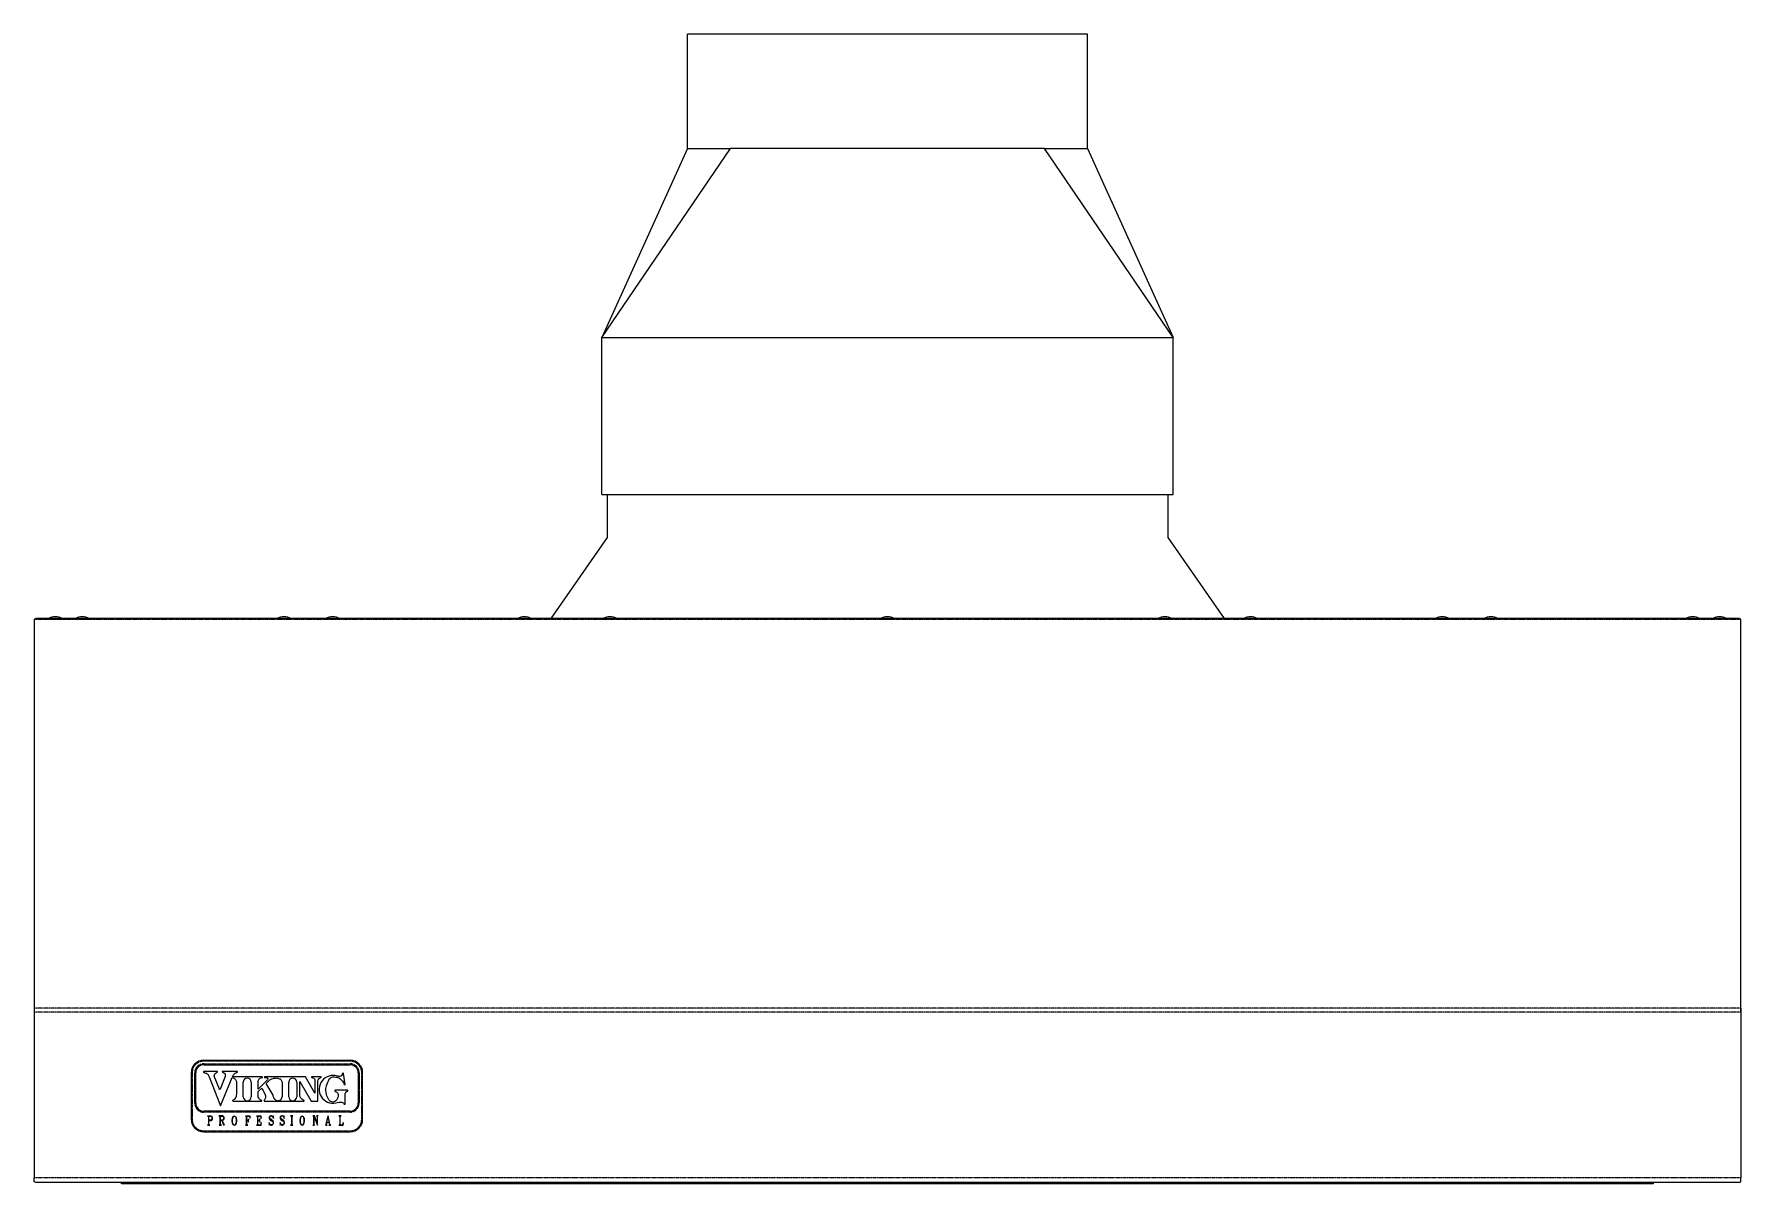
# Model space of a CAD drawing. Header units: millimetres. Extents: x 46989 to 543236, y 252623 to 526638.
# Drawn here: x 300252 to 322411, y 491020 to 505953 of the extents above; entities that cross this region are included whole.
import ezdxf

# ---------------------------------------------------------------- set-up
doc = ezdxf.new("R2010")
doc.units = ezdxf.units.MM
doc.linetypes.add('PHANTOM', pattern=[20, 10, -2, 2, -2, 2, -2])

msp = doc.modelspace()

# ---------------------------------------------------------------- linework, layer by layer
at = {"color": 7, "lineweight": 13, "ltscale": 0.01875}
for p, q in [((309292, 505953), (308736, 505953)), ((313928, 505953), (313371, 505953)), ((307692, 499973), (307692, 499416)), ((314971, 499973), (314971, 499416))]:
    msp.add_line(p, q, dxfattribs=at)
at = {"color": 7, "lineweight": 13, "ltscale": 0.03937}
for p, q in [((308736, 504469), (308736, 505953)), ((313371, 505953), (309292, 505953)), ((313928, 504469), (313928, 505953)), ((307623, 502013), (309292, 504469)), ((308736, 504469), (307623, 502013)), ((313371, 504469), (309294, 504469)), ((315040, 502013), (313371, 504469)), ((313928, 504469), (315040, 502013)), ((307623, 499973), (307623, 502013)), ((307623, 502013), (315040, 502013)), ((315040, 499973), (315040, 502013)), ((307623, 499973), (315040, 499973)), ((307692, 499416), (306960, 498364)), ((314971, 499416), (315703, 498364)), ((300252, 498351), (300252, 493301)), ((322388, 498364), (300275, 498364)), ((322411, 493301), (322411, 498351)), ((322411, 493272), (322411, 498303)), ((300252, 493252), (300252, 491100)), ((322411, 493252), (322411, 491100)), ((322411, 493252), (322411, 491100)), ((304355, 492624), (302453, 492624)), ((302291, 492463), (302291, 491859)), ((302453, 492566), (304355, 492566)), ((304517, 491859), (304517, 492463)), ((304355, 491964), (302453, 491964)), ((302453, 491697), (304355, 491697)), ((322391, 491039), (300272, 491039)), ((321277, 491020), (301386, 491020))]:
    msp.add_line(p, q, dxfattribs=at)
at = {"color": 7, "lineweight": 13, "ltscale": 0.000159496}
msp.add_line((308736, 504469), (308740, 504469), dxfattribs=at)
at = {"color": 7, "lineweight": 13, "ltscale": 0.000485398}
msp.add_line((308740, 504469), (308755, 504469), dxfattribs=at)
at = {"color": 7, "lineweight": 13, "ltscale": 0.00099885}
msp.add_line((308755, 504469), (308784, 504469), dxfattribs=at)
at = {"color": 7, "lineweight": 13, "ltscale": 1.89233e-06}
msp.add_line((308755, 504469), (308755, 504469), dxfattribs=at)
at = {"color": 7, "lineweight": 13, "ltscale": 6.99862e-06}
msp.add_line((308784, 504469), (308785, 504469), dxfattribs=at)
at = {"color": 7, "lineweight": 13, "ltscale": 0.001763}
msp.add_line((308785, 504469), (308837, 504469), dxfattribs=at)
at = {"color": 7, "lineweight": 13, "ltscale": 0.002855}
msp.add_line((308837, 504469), (308922, 504469), dxfattribs=at)
at = {"color": 7, "lineweight": 13, "ltscale": 1.80222e-05}
msp.add_line((308837, 504469), (308837, 504469), dxfattribs=at)
at = {"color": 7, "lineweight": 13, "ltscale": 3.22597e-05}
msp.add_line((308922, 504469), (308923, 504469), dxfattribs=at)
at = {"color": 7, "lineweight": 13, "ltscale": 0.004362}
msp.add_line((308923, 504469), (309053, 504469), dxfattribs=at)
at = {"color": 7, "lineweight": 13, "ltscale": 3.69455e-05}
msp.add_line((309053, 504469), (309054, 504469), dxfattribs=at)
at = {"color": 7, "lineweight": 13, "ltscale": 0.005851}
msp.add_line((309054, 504469), (309227, 504469), dxfattribs=at)
at = {"color": 7, "lineweight": 13, "ltscale": 1.42676e-05}
msp.add_line((309227, 504469), (309228, 504469), dxfattribs=at)
at = {"color": 7, "lineweight": 13, "ltscale": 0.001679}
msp.add_line((309228, 504469), (309277, 504469), dxfattribs=at)
at = {"color": 7, "lineweight": 13, "ltscale": 0.000344314}
msp.add_line((309278, 504469), (309288, 504469), dxfattribs=at)
at = {"color": 7, "lineweight": 13, "ltscale": 0.000137629}
msp.add_line((309288, 504469), (309292, 504469), dxfattribs=at)
at = {"color": 7, "lineweight": 13, "ltscale": 5.65296e-05}
msp.add_line((309294, 504469), (309292, 504469), dxfattribs=at)
at = {"color": 7, "lineweight": 13, "ltscale": 0.006165}
msp.add_line((313371, 504469), (313554, 504469), dxfattribs=at)
at = {"color": 7, "lineweight": 13, "ltscale": 3.34312e-05}
msp.add_line((313554, 504469), (313555, 504469), dxfattribs=at)
at = {"color": 7, "lineweight": 13, "ltscale": 0.005163}
msp.add_line((313555, 504469), (313709, 504469), dxfattribs=at)
at = {"color": 7, "lineweight": 13, "ltscale": 3.59843e-05}
msp.add_line((313709, 504469), (313710, 504469), dxfattribs=at)
at = {"color": 7, "lineweight": 13, "ltscale": 0.003955}
msp.add_line((313710, 504469), (313827, 504469), dxfattribs=at)
at = {"color": 7, "lineweight": 13, "ltscale": 0.002512}
msp.add_line((313827, 504469), (313902, 504469), dxfattribs=at)
at = {"color": 7, "lineweight": 13, "ltscale": 1.77819e-05}
msp.add_line((313827, 504469), (313827, 504469), dxfattribs=at)
at = {"color": 7, "lineweight": 13, "ltscale": 0.000657089}
msp.add_line((313902, 504469), (313922, 504469), dxfattribs=at)
at = {"color": 7, "lineweight": 13, "ltscale": 2.82348e-06}
msp.add_line((313902, 504469), (313902, 504469), dxfattribs=at)
at = {"color": 7, "lineweight": 13, "ltscale": 0.000158475}
msp.add_line((313922, 504469), (313926, 504469), dxfattribs=at)
at = {"color": 7, "lineweight": 13, "ltscale": 4.87801e-05}
msp.add_line((313926, 504469), (313928, 504469), dxfattribs=at)
at = {"color": 7, "linetype": 'PHANTOM', "lineweight": 13, "ltscale": 0.03937}
for p, q in [((322411, 498351), (300252, 498351)), ((322411, 493301), (300252, 493301)), ((322411, 493252), (300252, 493252)), ((304355, 492612), (302453, 492612)), ((302303, 492463), (302303, 491859)), ((302453, 492578), (304355, 492578)), ((304505, 491859), (304505, 492463)), ((304355, 491952), (302453, 491952)), ((302453, 491709), (304355, 491709)), ((322411, 491100), (300252, 491100)), ((321277, 491020), (301386, 491020))]:
    msp.add_line(p, q, dxfattribs=at)
at = {"color": 7, "lineweight": 13, "ltscale": 0.012685}
for p, q in [((300313, 498364), (300689, 498364)), ((322350, 498364), (321974, 498364))]:
    msp.add_line(p, q, dxfattribs=at)
at = {"color": 7, "lineweight": 13, "ltscale": 0.000915317}
msp.add_line((300716, 498364), (300689, 498364), dxfattribs=at)
at = {"color": 7, "lineweight": 13, "ltscale": 0.003125}
for p, q in [((300785, 498364), (300877, 498364)), ((304036, 498364), (304129, 498364)), ((307638, 498364), (307730, 498364)), ((311239, 498364), (311331, 498364)), ((314840, 498364), (314933, 498364)), ((318441, 498364), (318534, 498364)), ((321693, 498364), (321786, 498364))]:
    msp.add_line(p, q, dxfattribs=at)
at = {"color": 7, "lineweight": 13, "ltscale": 0.002742}
for p, q in [((300877, 498364), (300959, 498364)), ((304129, 498364), (304211, 498364)), ((307730, 498364), (307812, 498364)), ((311331, 498364), (311413, 498364)), ((314933, 498364), (315014, 498364)), ((318534, 498364), (318615, 498364)), ((321786, 498364), (321867, 498364))]:
    msp.add_line(p, q, dxfattribs=at)
at = {"color": 7, "lineweight": 13, "ltscale": 0.000382551}
for p, q in [((300959, 498364), (300970, 498364)), ((304211, 498364), (304222, 498364)), ((307812, 498364), (307823, 498364)), ((311413, 498364), (311424, 498364)), ((315014, 498364), (315025, 498364)), ((318615, 498364), (318627, 498364)), ((321867, 498364), (321878, 498364))]:
    msp.add_line(p, q, dxfattribs=at)
at = {"color": 7, "lineweight": 13, "ltscale": 0.000915347}
msp.add_line((321974, 498364), (321947, 498364), dxfattribs=at)
at = {"color": 7, "lineweight": 13, "ltscale": 0.001637}
for p, q in [((300252, 493301), (300252, 493252)), ((322411, 493301), (322411, 493252))]:
    msp.add_line(p, q, dxfattribs=at)
at = {"color": 7, "lineweight": 13, "ltscale": 0.000678851}
msp.add_line((322411, 493252), (322411, 493272), dxfattribs=at)
at = {"color": 7, "linetype": 'PHANTOM', "lineweight": 13, "ltscale": 0.000400003}
for p, q in [((302453, 492624), (302453, 492612)), ((304355, 492624), (304355, 492612)), ((302291, 492463), (302303, 492463)), ((302349, 492463), (302337, 492463)), ((302453, 492566), (302453, 492578)), ((304355, 492566), (304355, 492578)), ((304459, 492463), (304471, 492463)), ((304517, 492463), (304505, 492463)), ((302349, 492068), (302337, 492068)), ((302453, 491964), (302453, 491952)), ((304355, 491964), (304355, 491952)), ((304459, 492068), (304471, 492068)), ((302291, 491859), (302303, 491859)), ((304517, 491859), (304505, 491859))]:
    msp.add_line(p, q, dxfattribs=at)
at = {"color": 7, "linetype": 'PHANTOM', "lineweight": 13, "ltscale": 0.0133}
for p, q in [((302337, 492068), (302337, 492463)), ((304471, 492463), (304471, 492068))]:
    msp.add_line(p, q, dxfattribs=at)
at = {"color": 7, "lineweight": 13, "ltscale": 0.0133}
for p, q in [((302349, 492068), (302349, 492463)), ((304459, 492463), (304459, 492068))]:
    msp.add_line(p, q, dxfattribs=at)
at = {"color": 7, "lineweight": 13, "ltscale": 0.005825}
msp.add_line((302628, 492481), (302455, 492481), dxfattribs=at)
at = {"color": 7, "lineweight": 13, "ltscale": 0.013706}
msp.add_line((302523, 492412), (302672, 492034), dxfattribs=at)
at = {"color": 7, "lineweight": 13, "ltscale": 0.006163}
msp.add_line((302658, 492248), (302591, 492418), dxfattribs=at)
at = {"color": 7, "lineweight": 13, "ltscale": 0.006083}
msp.add_line((302734, 492415), (302665, 492249), dxfattribs=at)
at = {"color": 7, "lineweight": 13, "ltscale": 0.013346}
msp.add_line((302672, 492034), (302824, 492400), dxfattribs=at)
at = {"color": 7, "lineweight": 13, "ltscale": 0.006375}
for p, q in [((302885, 492481), (302696, 492481)), ((302966, 492152), (302966, 492341)), ((303070, 492341), (303070, 492152)), ((303470, 492341), (303470, 492152)), ((303557, 492152), (303557, 492341)), ((303661, 492341), (303661, 492152)), ((303702, 492159), (303702, 492348))]:
    msp.add_line(p, q, dxfattribs=at)
at = {"color": 7, "lineweight": 13, "ltscale": 0.000676458}
msp.add_line((302828, 492409), (302835, 492428), dxfattribs=at)
at = {"color": 7, "lineweight": 13, "ltscale": 0.01295}
msp.add_line((303212, 492409), (302828, 492409), dxfattribs=at)
at = {"color": 7, "lineweight": 13, "ltscale": 0.01795}
msp.add_line((303776, 492409), (303243, 492409), dxfattribs=at)
at = {"color": 7, "lineweight": 13, "ltscale": 0.008265}
msp.add_line((303897, 492197), (303776, 492409), dxfattribs=at)
at = {"color": 7, "lineweight": 13, "ltscale": 0.00385}
for p, q in [((303973, 492409), (303859, 492409)), ((303929, 491782), (303929, 491897))]:
    msp.add_line(p, q, dxfattribs=at)
at = {"color": 7, "lineweight": 13, "ltscale": 0.004913}
msp.add_line((304290, 492310), (304268, 492454), dxfattribs=at)
at = {"color": 7, "lineweight": 13, "ltscale": 0.005425}
for p, q in [((302878, 492349), (302878, 492188)), ((303897, 492358), (303897, 492197)), ((304322, 492235), (304162, 492235))]:
    msp.add_line(p, q, dxfattribs=at)
at = {"color": 7, "lineweight": 13, "ltscale": 0.005764}
msp.add_line((303282, 492373), (303162, 492251), dxfattribs=at)
at = {"color": 7, "lineweight": 13, "ltscale": 0.003575}
msp.add_line((303162, 492251), (303162, 492357), dxfattribs=at)
at = {"color": 7, "lineweight": 13, "ltscale": 0.002144}
for p, q in [((303162, 492218), (303206, 492264)), ((303266, 492325), (303311, 492370))]:
    msp.add_line(p, q, dxfattribs=at)
at = {"color": 7, "lineweight": 13, "ltscale": 0.002425}
msp.add_line((303162, 492147), (303162, 492218), dxfattribs=at)
at = {"color": 7, "lineweight": 13, "ltscale": 0.002833}
msp.add_line((303206, 492264), (303248, 492191), dxfattribs=at)
at = {"color": 7, "lineweight": 13, "ltscale": 0.005955}
msp.add_line((303354, 492171), (303266, 492325), dxfattribs=at)
at = {"color": 7, "lineweight": 13, "ltscale": 0.009824}
msp.add_line((303702, 492348), (303847, 492095), dxfattribs=at)
at = {"color": 7, "lineweight": 13, "ltscale": 0.00875}
msp.add_line((303937, 492095), (303937, 492355), dxfattribs=at)
at = {"color": 7, "lineweight": 13, "ltscale": 0.004225}
msp.add_line((304290, 492067), (304290, 492192), dxfattribs=at)
at = {"color": 7, "lineweight": 13, "ltscale": 0.0124}
msp.add_line((302835, 492095), (303203, 492095), dxfattribs=at)
at = {"color": 7, "lineweight": 13, "ltscale": 0.0172}
msp.add_line((303239, 492095), (303749, 492095), dxfattribs=at)
at = {"color": 7, "lineweight": 13, "ltscale": 0.003025}
msp.add_line((303847, 492095), (303937, 492095), dxfattribs=at)
at = {"color": 7, "lineweight": 13, "ltscale": 0.001575}
for p, q in [((302547, 491901), (302501, 491901)), ((302521, 491799), (302521, 491845)), ((302697, 491903), (302650, 491903)), ((302671, 491800), (302671, 491846))]:
    msp.add_line(p, q, dxfattribs=at)
at = {"color": 7, "lineweight": 13, "ltscale": 0.000373687}
msp.add_line((302501, 491901), (302510, 491896), dxfattribs=at)
at = {"color": 7, "lineweight": 13, "ltscale": 0.000239805}
msp.add_line((302510, 491786), (302504, 491782), dxfattribs=at)
at = {"color": 7, "lineweight": 13, "ltscale": 0.001025}
for p, q in [((302504, 491782), (302535, 491782)), ((302995, 491782), (303026, 491782)), ((303612, 491902), (303581, 491902)), ((303581, 491782), (303611, 491782)), ((304238, 491902), (304207, 491902))]:
    msp.add_line(p, q, dxfattribs=at)
at = {"color": 7, "lineweight": 13, "ltscale": 0.000394396}
msp.add_line((302510, 491896), (302514, 491885), dxfattribs=at)
at = {"color": 7, "lineweight": 13, "ltscale": 0.000439757}
msp.add_line((302514, 491799), (302510, 491786), dxfattribs=at)
at = {"color": 7, "lineweight": 13, "ltscale": 0.0029}
msp.add_line((302514, 491885), (302514, 491799), dxfattribs=at)
at = {"color": 7, "lineweight": 13, "ltscale": 0.00043975}
msp.add_line((302521, 491886), (302525, 491898), dxfattribs=at)
at = {"color": 7, "lineweight": 13, "ltscale": 0.001325}
msp.add_line((302521, 491846), (302521, 491886), dxfattribs=at)
at = {"color": 7, "lineweight": 13, "ltscale": 0.000899998}
msp.add_line((302548, 491846), (302521, 491846), dxfattribs=at)
at = {"color": 7, "lineweight": 13, "ltscale": 0.000975001}
for p, q in [((302521, 491845), (302550, 491845)), ((303055, 491872), (303055, 491901)), ((303199, 491871), (303199, 491900))]:
    msp.add_line(p, q, dxfattribs=at)
at = {"color": 7, "lineweight": 13, "ltscale": 0.000394398}
msp.add_line((302525, 491788), (302521, 491799), dxfattribs=at)
at = {"color": 7, "lineweight": 13, "ltscale": 0.000258764}
msp.add_line((302525, 491898), (302532, 491900), dxfattribs=at)
at = {"color": 7, "lineweight": 13, "ltscale": 0.00037366}
msp.add_line((302535, 491782), (302525, 491788), dxfattribs=at)
at = {"color": 7, "lineweight": 13, "ltscale": 0.000499996}
for p, q in [((302532, 491900), (302547, 491900)), ((302671, 491846), (302685, 491846))]:
    msp.add_line(p, q, dxfattribs=at)
at = {"color": 7, "lineweight": 13, "ltscale": 0.000538693}
msp.add_line((302562, 491894), (302547, 491901), dxfattribs=at)
at = {"color": 7, "lineweight": 13, "ltscale": 0.000427544}
msp.add_line((302547, 491900), (302558, 491893), dxfattribs=at)
at = {"color": 7, "lineweight": 13, "ltscale": 0.000328742}
msp.add_line((302556, 491851), (302548, 491846), dxfattribs=at)
at = {"color": 7, "lineweight": 13, "ltscale": 0.000454488}
msp.add_line((302550, 491845), (302562, 491853), dxfattribs=at)
at = {"color": 7, "lineweight": 13, "ltscale": 0.000436207}
for p, q in [((302560, 491864), (302556, 491851)), ((302564, 491856), (302567, 491868))]:
    msp.add_line(p, q, dxfattribs=at)
at = {"color": 7, "lineweight": 13, "ltscale": 0.000271451}
msp.add_line((302558, 491893), (302560, 491885), dxfattribs=at)
at = {"color": 7, "lineweight": 13, "ltscale": 0.000724995}
msp.add_line((302560, 491885), (302560, 491864), dxfattribs=at)
at = {"color": 7, "lineweight": 13, "ltscale": 0.000159954}
msp.add_line((302564, 491890), (302562, 491894), dxfattribs=at)
at = {"color": 7, "lineweight": 13, "ltscale": 0.000118624}
msp.add_line((302562, 491853), (302564, 491856), dxfattribs=at)
at = {"color": 7, "lineweight": 13, "ltscale": 0.000373567}
msp.add_line((302567, 491879), (302564, 491890), dxfattribs=at)
at = {"color": 7, "lineweight": 13, "ltscale": 0.000374997}
msp.add_line((302567, 491868), (302567, 491879), dxfattribs=at)
at = {"color": 7, "lineweight": 13, "ltscale": 0.000357553}
for p, q in [((302650, 491903), (302660, 491898)), ((302684, 491782), (302675, 491787))]:
    msp.add_line(p, q, dxfattribs=at)
at = {"color": 7, "lineweight": 13, "ltscale": 0.000280417}
msp.add_line((302660, 491785), (302652, 491782), dxfattribs=at)
at = {"color": 7, "lineweight": 13, "ltscale": 0.001075}
msp.add_line((302652, 491782), (302684, 491782), dxfattribs=at)
at = {"color": 7, "lineweight": 13, "ltscale": 0.00044081}
for p, q in [((302660, 491898), (302664, 491886)), ((302675, 491787), (302671, 491800))]:
    msp.add_line(p, q, dxfattribs=at)
at = {"color": 7, "lineweight": 13, "ltscale": 0.000448277}
msp.add_line((302664, 491798), (302660, 491785), dxfattribs=at)
at = {"color": 7, "lineweight": 13, "ltscale": 0.00295}
msp.add_line((302664, 491886), (302664, 491798), dxfattribs=at)
at = {"color": 7, "lineweight": 13, "ltscale": 0.000474204}
msp.add_line((302671, 491885), (302674, 491898), dxfattribs=at)
at = {"color": 7, "lineweight": 13, "ltscale": 0.001275}
msp.add_line((302671, 491847), (302671, 491885), dxfattribs=at)
at = {"color": 7, "lineweight": 13, "ltscale": 0.000849987}
msp.add_line((302696, 491847), (302671, 491847), dxfattribs=at)
at = {"color": 7, "lineweight": 13, "ltscale": 0.00028042}
msp.add_line((302674, 491898), (302682, 491901), dxfattribs=at)
at = {"color": 7, "lineweight": 13, "ltscale": 0.000500026}
msp.add_line((302682, 491901), (302697, 491901), dxfattribs=at)
at = {"color": 7, "lineweight": 13, "ltscale": 0.000335281}
msp.add_line((302685, 491846), (302693, 491840), dxfattribs=at)
at = {"color": 7, "lineweight": 13, "ltscale": 0.000349991}
msp.add_line((302688, 491846), (302698, 491846), dxfattribs=at)
at = {"color": 7, "lineweight": 13, "ltscale": 0.000268838}
msp.add_line((302695, 491843), (302688, 491846), dxfattribs=at)
at = {"color": 7, "lineweight": 13, "ltscale": 0.002066}
msp.add_line((302714, 491782), (302693, 491840), dxfattribs=at)
at = {"color": 7, "lineweight": 13, "ltscale": 0.001754}
msp.add_line((302695, 491843), (302712, 491794), dxfattribs=at)
at = {"color": 7, "lineweight": 13, "ltscale": 0.000374386}
msp.add_line((302706, 491851), (302696, 491847), dxfattribs=at)
at = {"color": 7, "lineweight": 13, "ltscale": 0.000481872}
msp.add_line((302710, 491896), (302697, 491903), dxfattribs=at)
at = {"color": 7, "lineweight": 13, "ltscale": 0.000335261}
msp.add_line((302697, 491901), (302705, 491895), dxfattribs=at)
at = {"color": 7, "lineweight": 13, "ltscale": 0.000423922}
msp.add_line((302698, 491846), (302710, 491850), dxfattribs=at)
at = {"color": 7, "lineweight": 13, "ltscale": 0.000423918}
msp.add_line((302705, 491895), (302709, 491883), dxfattribs=at)
at = {"color": 7, "lineweight": 13, "ltscale": 0.000363928}
msp.add_line((302709, 491861), (302706, 491851), dxfattribs=at)
at = {"color": 7, "lineweight": 13, "ltscale": 0.000750001}
msp.add_line((302709, 491883), (302709, 491861), dxfattribs=at)
at = {"color": 7, "lineweight": 13, "ltscale": 0.000708588}
msp.add_line((302710, 491896), (302717, 491876), dxfattribs=at)
at = {"color": 7, "lineweight": 13, "ltscale": 0.000188033}
for p, q in [((302710, 491850), (302714, 491855)), ((302721, 491798), (302718, 491794))]:
    msp.add_line(p, q, dxfattribs=at)
at = {"color": 7, "lineweight": 13, "ltscale": 0.000174995}
msp.add_line((302718, 491794), (302712, 491794), dxfattribs=at)
at = {"color": 7, "lineweight": 13, "ltscale": 0.000363921}
for p, q in [((302714, 491855), (302717, 491865)), ((302718, 491782), (302721, 491793))]:
    msp.add_line(p, q, dxfattribs=at)
at = {"color": 7, "lineweight": 13, "ltscale": 0.000150005}
msp.add_line((302714, 491782), (302718, 491782), dxfattribs=at)
at = {"color": 7, "lineweight": 13, "ltscale": 0.000375004}
for p, q in [((302717, 491865), (302717, 491876)), ((303308, 491878), (303308, 491889)), ((303450, 491878), (303450, 491889))]:
    msp.add_line(p, q, dxfattribs=at)
at = {"color": 7, "lineweight": 13, "ltscale": 0.000175003}
for p, q in [((302721, 491793), (302721, 491798)), ((304087, 491794), (304087, 491788))]:
    msp.add_line(p, q, dxfattribs=at)
at = {"color": 7, "lineweight": 13, "ltscale": 0.000700573}
for p, q in [((302823, 491869), (302820, 491848)), ((302874, 491827), (302870, 491807)), ((303705, 491869), (303701, 491848)), ((303755, 491827), (303751, 491807)), ((303759, 491813), (303763, 491834))]:
    msp.add_line(p, q, dxfattribs=at)
at = {"color": 7, "lineweight": 13, "ltscale": 0.000625002}
msp.add_line((302820, 491848), (302820, 491830), dxfattribs=at)
at = {"color": 7, "lineweight": 13, "ltscale": 0.000610274}
msp.add_line((302820, 491830), (302822, 491812), dxfattribs=at)
at = {"color": 7, "lineweight": 13, "ltscale": 0.00046795}
for p, q in [((302822, 491812), (302827, 491799)), ((303704, 491812), (303709, 491799))]:
    msp.add_line(p, q, dxfattribs=at)
at = {"color": 7, "lineweight": 13, "ltscale": 0.000512089}
for p, q in [((302829, 491883), (302823, 491869)), ((302852, 491783), (302838, 491789)), ((302850, 491898), (302864, 491893)), ((302873, 491799), (302878, 491813)), ((303710, 491883), (303705, 491869)), ((303754, 491799), (303759, 491813))]:
    msp.add_line(p, q, dxfattribs=at)
at = {"color": 7, "lineweight": 13, "ltscale": 0.000354108}
for p, q in [((302827, 491799), (302833, 491790)), ((303709, 491799), (303714, 491790))]:
    msp.add_line(p, q, dxfattribs=at)
at = {"color": 7, "lineweight": 13, "ltscale": 0.000700578}
for p, q in [((302828, 491854), (302831, 491875)), ((302878, 491813), (302882, 491833)), ((303709, 491855), (303713, 491875))]:
    msp.add_line(p, q, dxfattribs=at)
at = {"color": 7, "lineweight": 13, "ltscale": 0.000875}
for p, q in [((302828, 491828), (302828, 491854)), ((302874, 491853), (302874, 491827)), ((303709, 491829), (303709, 491855)), ((303755, 491853), (303755, 491827))]:
    msp.add_line(p, q, dxfattribs=at)
at = {"color": 7, "lineweight": 13, "ltscale": 0.000807018}
for p, q in [((302831, 491805), (302828, 491828)), ((303713, 491805), (303709, 491829)), ((303751, 491877), (303755, 491853))]:
    msp.add_line(p, q, dxfattribs=at)
at = {"color": 7, "lineweight": 13, "ltscale": 0.000452109}
for p, q in [((302836, 491894), (302829, 491883)), ((302865, 491788), (302873, 491799)), ((303718, 491894), (303710, 491883)), ((303746, 491788), (303754, 491799))]:
    msp.add_line(p, q, dxfattribs=at)
at = {"color": 7, "lineweight": 13, "ltscale": 0.000701287}
msp.add_line((302831, 491875), (302839, 491894), dxfattribs=at)
at = {"color": 7, "lineweight": 13, "ltscale": 0.000573176}
msp.add_line((302838, 491789), (302831, 491805), dxfattribs=at)
at = {"color": 7, "lineweight": 13, "ltscale": 0.000672581}
for p, q in [((302833, 491790), (302852, 491782)), ((303714, 491790), (303733, 491783))]:
    msp.add_line(p, q, dxfattribs=at)
at = {"color": 7, "lineweight": 13, "ltscale": 0.000484177}
for p, q in [((302850, 491899), (302836, 491894)), ((302852, 491782), (302865, 491788)), ((303731, 491899), (303718, 491894)), ((303733, 491783), (303746, 491788))]:
    msp.add_line(p, q, dxfattribs=at)
at = {"color": 7, "lineweight": 13, "ltscale": 0.000379573}
for p, q in [((302839, 491894), (302850, 491898)), ((302862, 491787), (302852, 491783)), ((303720, 491894), (303731, 491899)), ((303743, 491788), (303733, 491784))]:
    msp.add_line(p, q, dxfattribs=at)
at = {"color": 7, "lineweight": 13, "ltscale": 0.000672583}
for p, q in [((302868, 491892), (302850, 491899)), ((303749, 491892), (303731, 491899))]:
    msp.add_line(p, q, dxfattribs=at)
at = {"color": 7, "lineweight": 13, "ltscale": 0.000701293}
for p, q in [((302870, 491807), (302862, 491787)), ((303751, 491807), (303743, 491788))]:
    msp.add_line(p, q, dxfattribs=at)
at = {"color": 7, "lineweight": 13, "ltscale": 0.000573165}
msp.add_line((302864, 491893), (302870, 491877), dxfattribs=at)
at = {"color": 7, "lineweight": 13, "ltscale": 0.000354102}
for p, q in [((302874, 491883), (302868, 491892)), ((303755, 491883), (303749, 491892))]:
    msp.add_line(p, q, dxfattribs=at)
at = {"color": 7, "lineweight": 13, "ltscale": 0.000807011}
msp.add_line((302870, 491877), (302874, 491853), dxfattribs=at)
at = {"color": 7, "lineweight": 13, "ltscale": 0.000467961}
for p, q in [((302879, 491870), (302874, 491883)), ((303760, 491870), (303755, 491883))]:
    msp.add_line(p, q, dxfattribs=at)
at = {"color": 7, "lineweight": 13, "ltscale": 0.000610281}
for p, q in [((302882, 491852), (302879, 491870)), ((303701, 491830), (303704, 491812))]:
    msp.add_line(p, q, dxfattribs=at)
at = {"color": 7, "lineweight": 13, "ltscale": 0.000624995}
for p, q in [((302882, 491833), (302882, 491852)), ((303701, 491848), (303701, 491830)), ((303763, 491834), (303763, 491852)), ((303890, 491902), (303871, 491902))]:
    msp.add_line(p, q, dxfattribs=at)
at = {"color": 7, "lineweight": 13, "ltscale": 0.000341955}
msp.add_line((302994, 491901), (303003, 491896), dxfattribs=at)
at = {"color": 7, "lineweight": 13, "ltscale": 0.002075}
for p, q in [((303055, 491901), (302994, 491901)), ((303199, 491900), (303138, 491900)), ((303138, 491782), (303199, 491782))]:
    msp.add_line(p, q, dxfattribs=at)
at = {"color": 7, "lineweight": 13, "ltscale": 0.000275838}
msp.add_line((303003, 491786), (302995, 491782), dxfattribs=at)
at = {"color": 7, "lineweight": 13, "ltscale": 0.000421617}
for p, q in [((303003, 491896), (303006, 491884)), ((303017, 491787), (303014, 491800))]:
    msp.add_line(p, q, dxfattribs=at)
at = {"color": 7, "lineweight": 13, "ltscale": 0.000434749}
msp.add_line((303006, 491799), (303003, 491786), dxfattribs=at)
at = {"color": 7, "lineweight": 13, "ltscale": 0.002875}
for p, q in [((303006, 491884), (303006, 491799)), ((303150, 491884), (303150, 491798)), ((303593, 491885), (303593, 491800)), ((303600, 491799), (303600, 491884)), ((304219, 491886), (304219, 491800)), ((304227, 491799), (304227, 491884))]:
    msp.add_line(p, q, dxfattribs=at)
at = {"color": 7, "lineweight": 13, "ltscale": 0.000408975}
msp.add_line((303014, 491885), (303017, 491897), dxfattribs=at)
at = {"color": 7, "lineweight": 13, "ltscale": 0.00135}
for p, q in [((303014, 491845), (303014, 491885)), ((303158, 491844), (303158, 491884))]:
    msp.add_line(p, q, dxfattribs=at)
at = {"color": 7, "lineweight": 13, "ltscale": 0.000275019}
for p, q in [((303022, 491845), (303014, 491845)), ((303014, 491844), (303022, 491844))]:
    msp.add_line(p, q, dxfattribs=at)
at = {"color": 7, "lineweight": 13, "ltscale": 0.0015}
for p, q in [((303014, 491800), (303014, 491844)), ((303037, 491822), (303037, 491866)), ((303158, 491799), (303158, 491843)), ((303181, 491821), (303181, 491866))]:
    msp.add_line(p, q, dxfattribs=at)
at = {"color": 7, "lineweight": 13, "ltscale": 0.000275865}
msp.add_line((303017, 491897), (303024, 491900), dxfattribs=at)
at = {"color": 7, "lineweight": 13, "ltscale": 0.000341951}
msp.add_line((303026, 491782), (303017, 491787), dxfattribs=at)
at = {"color": 7, "lineweight": 13, "ltscale": 0.000413571}
msp.add_line((303033, 491850), (303022, 491845), dxfattribs=at)
at = {"color": 7, "lineweight": 13, "ltscale": 0.000376976}
msp.add_line((303022, 491844), (303032, 491840), dxfattribs=at)
at = {"color": 7, "lineweight": 13, "ltscale": 0.000374982}
for p, q in [((303024, 491900), (303035, 491900)), ((303335, 491904), (303324, 491904)), ((303325, 491902), (303336, 491902)), ((303480, 491785), (303469, 491785)), ((303469, 491782), (303480, 491782))]:
    msp.add_line(p, q, dxfattribs=at)
at = {"color": 7, "lineweight": 13, "ltscale": 0.000627195}
msp.add_line((303032, 491840), (303037, 491822), dxfattribs=at)
at = {"color": 7, "lineweight": 13, "ltscale": 0.000550094}
msp.add_line((303037, 491866), (303033, 491850), dxfattribs=at)
at = {"color": 7, "lineweight": 13, "ltscale": 0.000591964}
msp.add_line((303035, 491900), (303051, 491892), dxfattribs=at)
at = {"color": 7, "lineweight": 13, "ltscale": 0.000683108}
msp.add_line((303051, 491892), (303055, 491872), dxfattribs=at)
at = {"color": 7, "lineweight": 13, "ltscale": 0.000342872}
msp.add_line((303138, 491900), (303147, 491895), dxfattribs=at)
at = {"color": 7, "lineweight": 13, "ltscale": 0.00034836}
for p, q in [((303147, 491787), (303138, 491782)), ((303161, 491895), (303170, 491900))]:
    msp.add_line(p, q, dxfattribs=at)
at = {"color": 7, "lineweight": 13, "ltscale": 0.000408466}
msp.add_line((303147, 491895), (303150, 491884), dxfattribs=at)
at = {"color": 7, "lineweight": 13, "ltscale": 0.000383427}
msp.add_line((303150, 491798), (303147, 491787), dxfattribs=at)
at = {"color": 7, "lineweight": 13, "ltscale": 0.000370117}
msp.add_line((303158, 491884), (303161, 491895), dxfattribs=at)
at = {"color": 7, "lineweight": 13, "ltscale": 0.000249998}
for p, q in [((303165, 491844), (303158, 491844)), ((303158, 491843), (303165, 491843))]:
    msp.add_line(p, q, dxfattribs=at)
at = {"color": 7, "lineweight": 13, "ltscale": 0.000370212}
msp.add_line((303161, 491788), (303158, 491799), dxfattribs=at)
at = {"color": 7, "lineweight": 13, "ltscale": 0.000342898}
msp.add_line((303169, 491783), (303161, 491788), dxfattribs=at)
at = {"color": 7, "lineweight": 13, "ltscale": 0.000449033}
msp.add_line((303177, 491850), (303165, 491844), dxfattribs=at)
at = {"color": 7, "lineweight": 13, "ltscale": 0.000403989}
msp.add_line((303165, 491843), (303176, 491839), dxfattribs=at)
at = {"color": 7, "lineweight": 13, "ltscale": 0.000375012}
for p, q in [((303181, 491783), (303169, 491783)), ((303170, 491900), (303181, 491900)), ((303338, 491785), (303327, 491785)), ((303327, 491782), (303339, 491782)), ((303477, 491904), (303466, 491904)), ((303466, 491902), (303478, 491902))]:
    msp.add_line(p, q, dxfattribs=at)
at = {"color": 7, "lineweight": 13, "ltscale": 0.000612703}
msp.add_line((303176, 491839), (303181, 491821), dxfattribs=at)
at = {"color": 7, "lineweight": 13, "ltscale": 0.000532676}
msp.add_line((303181, 491866), (303177, 491850), dxfattribs=at)
at = {"color": 7, "lineweight": 13, "ltscale": 0.000516033}
msp.add_line((303181, 491900), (303194, 491892), dxfattribs=at)
at = {"color": 7, "lineweight": 13, "ltscale": 0.000602842}
msp.add_line((303196, 491792), (303181, 491783), dxfattribs=at)
at = {"color": 7, "lineweight": 13, "ltscale": 0.000722073}
msp.add_line((303194, 491892), (303199, 491871), dxfattribs=at)
at = {"color": 7, "lineweight": 13, "ltscale": 0.000844019}
msp.add_line((303199, 491817), (303196, 491792), dxfattribs=at)
at = {"color": 7, "lineweight": 13, "ltscale": 0.00115}
for p, q in [((303199, 491782), (303199, 491817)), ((303305, 491816), (303305, 491781)), ((303358, 491871), (303358, 491905)), ((303446, 491816), (303446, 491781)), ((303500, 491871), (303500, 491905)), ((304265, 491782), (304265, 491817))]:
    msp.add_line(p, q, dxfattribs=at)
at = {"color": 7, "lineweight": 13, "ltscale": 0.000418806}
msp.add_line((303312, 491897), (303305, 491886), dxfattribs=at)
at = {"color": 7, "lineweight": 13, "ltscale": 0.000574998}
for p, q in [((303305, 491886), (303305, 491869)), ((303354, 491817), (303354, 491800)), ((303358, 491805), (303358, 491823)), ((303446, 491886), (303446, 491869)), ((303496, 491817), (303496, 491800)), ((303500, 491805), (303500, 491823))]:
    msp.add_line(p, q, dxfattribs=at)
at = {"color": 7, "lineweight": 13, "ltscale": 0.000360646}
for p, q in [((303305, 491869), (303308, 491859)), ((303351, 491828), (303354, 491817)), ((303358, 491823), (303355, 491833)), ((303493, 491828), (303496, 491817)), ((303500, 491823), (303497, 491833))]:
    msp.add_line(p, q, dxfattribs=at)
at = {"color": 7, "lineweight": 13, "ltscale": 0.000540958}
for p, q in [((303309, 491800), (303305, 491816)), ((303495, 491886), (303500, 491871))]:
    msp.add_line(p, q, dxfattribs=at)
at = {"color": 7, "lineweight": 13, "ltscale": 0.000594706}
msp.add_line((303305, 491781), (303309, 491798), dxfattribs=at)
at = {"color": 7, "lineweight": 13, "ltscale": 0.000155742}
msp.add_line((303308, 491889), (303310, 491893), dxfattribs=at)
at = {"color": 7, "lineweight": 13, "ltscale": 0.000360639}
for p, q in [((303311, 491867), (303308, 491878)), ((303453, 491867), (303450, 491878))]:
    msp.add_line(p, q, dxfattribs=at)
at = {"color": 7, "lineweight": 13, "ltscale": 0.000490025}
for p, q in [((303308, 491859), (303318, 491849)), ((303449, 491859), (303460, 491849))]:
    msp.add_line(p, q, dxfattribs=at)
at = {"color": 7, "lineweight": 13, "ltscale": 0.000398832}
for p, q in [((303315, 491790), (303309, 491800)), ((303457, 491790), (303451, 491800))]:
    msp.add_line(p, q, dxfattribs=at)
at = {"color": 7, "lineweight": 13, "ltscale": 0.000421013}
for p, q in [((303309, 491798), (303316, 491788)), ((303354, 491888), (303347, 491899)), ((303451, 491798), (303457, 491788)), ((303495, 491888), (303489, 491899))]:
    msp.add_line(p, q, dxfattribs=at)
at = {"color": 7, "lineweight": 13, "ltscale": 0.000570073}
for p, q in [((303310, 491893), (303325, 491902)), ((303452, 491893), (303466, 491902))]:
    msp.add_line(p, q, dxfattribs=at)
at = {"color": 7, "lineweight": 13, "ltscale": 0.000971811}
for p, q in [((303335, 491851), (303311, 491867)), ((303328, 491845), (303351, 491828)), ((303476, 491851), (303453, 491867)), ((303470, 491845), (303493, 491828))]:
    msp.add_line(p, q, dxfattribs=at)
at = {"color": 7, "lineweight": 13, "ltscale": 0.000487577}
msp.add_line((303324, 491904), (303312, 491897), dxfattribs=at)
at = {"color": 7, "lineweight": 13, "ltscale": 0.000430035}
for p, q in [((303327, 491785), (303315, 491790)), ((303469, 491785), (303457, 491790))]:
    msp.add_line(p, q, dxfattribs=at)
at = {"color": 7, "lineweight": 13, "ltscale": 0.000430032}
for p, q in [((303316, 491788), (303327, 491782)), ((303347, 491899), (303335, 491904)), ((303336, 491902), (303348, 491897)), ((303457, 491788), (303469, 491782)), ((303489, 491899), (303477, 491904)), ((303478, 491902), (303489, 491897))]:
    msp.add_line(p, q, dxfattribs=at)
at = {"color": 7, "lineweight": 13, "ltscale": 0.000366299}
for p, q in [((303318, 491849), (303328, 491845)), ((303460, 491849), (303470, 491845))]:
    msp.add_line(p, q, dxfattribs=at)
at = {"color": 7, "lineweight": 13, "ltscale": 0.00012829}
for p, q in [((303338, 491849), (303335, 491851)), ((303480, 491849), (303476, 491851))]:
    msp.add_line(p, q, dxfattribs=at)
at = {"color": 7, "lineweight": 13, "ltscale": 0.000789221}
msp.add_line((303355, 491833), (303338, 491849), dxfattribs=at)
at = {"color": 7, "lineweight": 13, "ltscale": 0.000360394}
msp.add_line((303347, 491790), (303338, 491785), dxfattribs=at)
at = {"color": 7, "lineweight": 13, "ltscale": 0.000268755}
msp.add_line((303339, 491782), (303345, 491787), dxfattribs=at)
at = {"color": 7, "lineweight": 13, "ltscale": 0.000381112}
for p, q in [((303345, 491787), (303353, 491795)), ((303487, 491787), (303495, 491795))]:
    msp.add_line(p, q, dxfattribs=at)
at = {"color": 7, "lineweight": 13, "ltscale": 0.00041883}
for p, q in [((303354, 491800), (303347, 491790)), ((303496, 491800), (303489, 491790))]:
    msp.add_line(p, q, dxfattribs=at)
at = {"color": 7, "lineweight": 13, "ltscale": 0.000398839}
for p, q in [((303348, 491897), (303354, 491886)), ((303489, 491897), (303495, 491886))]:
    msp.add_line(p, q, dxfattribs=at)
at = {"color": 7, "lineweight": 13, "ltscale": 0.000398434}
msp.add_line((303353, 491795), (303358, 491805), dxfattribs=at)
at = {"color": 7, "lineweight": 13, "ltscale": 0.000594721}
msp.add_line((303358, 491905), (303354, 491888), dxfattribs=at)
at = {"color": 7, "lineweight": 13, "ltscale": 0.000540966}
for p, q in [((303354, 491886), (303358, 491871)), ((303451, 491800), (303446, 491816))]:
    msp.add_line(p, q, dxfattribs=at)
at = {"color": 7, "lineweight": 13, "ltscale": 0.000418824}
msp.add_line((303454, 491897), (303446, 491886), dxfattribs=at)
at = {"color": 7, "lineweight": 13, "ltscale": 0.000360654}
msp.add_line((303446, 491869), (303449, 491859), dxfattribs=at)
at = {"color": 7, "lineweight": 13, "ltscale": 0.000594714}
for p, q in [((303446, 491781), (303451, 491798)), ((303500, 491905), (303495, 491888))]:
    msp.add_line(p, q, dxfattribs=at)
at = {"color": 7, "lineweight": 13, "ltscale": 0.00015573}
msp.add_line((303450, 491889), (303452, 491893), dxfattribs=at)
at = {"color": 7, "lineweight": 13, "ltscale": 0.000487552}
msp.add_line((303466, 491904), (303454, 491897), dxfattribs=at)
at = {"color": 7, "lineweight": 13, "ltscale": 0.0007892}
msp.add_line((303497, 491833), (303480, 491849), dxfattribs=at)
at = {"color": 7, "lineweight": 13, "ltscale": 0.000360419}
msp.add_line((303489, 491790), (303480, 491785), dxfattribs=at)
at = {"color": 7, "lineweight": 13, "ltscale": 0.000268781}
msp.add_line((303480, 491782), (303487, 491787), dxfattribs=at)
at = {"color": 7, "lineweight": 13, "ltscale": 0.000398421}
msp.add_line((303495, 491795), (303500, 491805), dxfattribs=at)
at = {"color": 7, "lineweight": 13, "ltscale": 0.000314637}
msp.add_line((303581, 491902), (303590, 491897), dxfattribs=at)
at = {"color": 7, "lineweight": 13, "ltscale": 0.000333426}
msp.add_line((303589, 491787), (303581, 491782), dxfattribs=at)
at = {"color": 7, "lineweight": 13, "ltscale": 0.00044387}
for p, q in [((303593, 491800), (303589, 491787)), ((303600, 491884), (303603, 491897))]:
    msp.add_line(p, q, dxfattribs=at)
at = {"color": 7, "lineweight": 13, "ltscale": 0.000422168}
for p, q in [((303590, 491897), (303593, 491885)), ((303603, 491787), (303600, 491799))]:
    msp.add_line(p, q, dxfattribs=at)
at = {"color": 7, "lineweight": 13, "ltscale": 0.000333453}
msp.add_line((303603, 491897), (303612, 491902), dxfattribs=at)
at = {"color": 7, "lineweight": 13, "ltscale": 0.000314633}
msp.add_line((303611, 491782), (303603, 491787), dxfattribs=at)
at = {"color": 7, "lineweight": 13, "ltscale": 0.000701282}
msp.add_line((303713, 491875), (303720, 491894), dxfattribs=at)
at = {"color": 7, "lineweight": 13, "ltscale": 0.000573169}
for p, q in [((303719, 491789), (303713, 491805)), ((303745, 491893), (303751, 491877))]:
    msp.add_line(p, q, dxfattribs=at)
at = {"color": 7, "lineweight": 13, "ltscale": 0.000512092}
for p, q in [((303733, 491784), (303719, 491789)), ((303731, 491899), (303745, 491893))]:
    msp.add_line(p, q, dxfattribs=at)
at = {"color": 7, "lineweight": 13, "ltscale": 0.000610277}
msp.add_line((303763, 491852), (303760, 491870), dxfattribs=at)
at = {"color": 7, "lineweight": 13, "ltscale": 0.000196857}
for p, q in [((303871, 491902), (303877, 491900)), ((303917, 491902), (303923, 491900))]:
    msp.add_line(p, q, dxfattribs=at)
at = {"color": 7, "lineweight": 13, "ltscale": 0.00030351}
msp.add_line((303879, 491786), (303871, 491783), dxfattribs=at)
at = {"color": 7, "lineweight": 13, "ltscale": 0.000750009}
msp.add_line((303871, 491783), (303893, 491783), dxfattribs=at)
at = {"color": 7, "lineweight": 13, "ltscale": 0.000206673}
for p, q in [((303877, 491900), (303882, 491896)), ((303923, 491900), (303928, 491896))]:
    msp.add_line(p, q, dxfattribs=at)
at = {"color": 7, "lineweight": 13, "ltscale": 0.000116241}
for p, q in [((303882, 491788), (303879, 491786)), ((303929, 491897), (303931, 491899))]:
    msp.add_line(p, q, dxfattribs=at)
at = {"color": 7, "lineweight": 13, "ltscale": 0.00365}
for p, q in [((303882, 491896), (303882, 491788)), ((303883, 491788), (303883, 491897))]:
    msp.add_line(p, q, dxfattribs=at)
at = {"color": 7, "lineweight": 13, "ltscale": 0.00415}
msp.add_line((303883, 491897), (303929, 491782), dxfattribs=at)
at = {"color": 7, "lineweight": 13, "ltscale": 0.00020669}
msp.add_line((303887, 491785), (303883, 491788), dxfattribs=at)
at = {"color": 7, "lineweight": 13, "ltscale": 0.000196854}
msp.add_line((303893, 491783), (303887, 491785), dxfattribs=at)
at = {"color": 7, "lineweight": 13, "ltscale": 0.003414}
msp.add_line((303928, 491808), (303890, 491902), dxfattribs=at)
at = {"color": 7, "lineweight": 13, "ltscale": 0.000749994}
msp.add_line((303940, 491902), (303917, 491902), dxfattribs=at)
at = {"color": 7, "lineweight": 13, "ltscale": 0.002975}
msp.add_line((303928, 491896), (303928, 491808), dxfattribs=at)
at = {"color": 7, "lineweight": 13, "ltscale": 0.000303513}
msp.add_line((303931, 491899), (303940, 491902), dxfattribs=at)
at = {"color": 7, "lineweight": 13, "ltscale": 5.53614e-05}
msp.add_line((304035, 491783), (304034, 491782), dxfattribs=at)
at = {"color": 7, "lineweight": 13, "ltscale": 0.000774999}
msp.add_line((304034, 491782), (304057, 491782), dxfattribs=at)
at = {"color": 7, "lineweight": 13, "ltscale": 0.000280808}
msp.add_line((304041, 491789), (304035, 491783), dxfattribs=at)
at = {"color": 7, "lineweight": 13, "ltscale": 0.003947}
msp.add_line((304068, 491903), (304041, 491789), dxfattribs=at)
at = {"color": 7, "lineweight": 13, "ltscale": 0.000882776}
msp.add_line((304042, 491790), (304048, 491816), dxfattribs=at)
at = {"color": 7, "lineweight": 13, "ltscale": 0.000305325}
msp.add_line((304049, 491784), (304042, 491790), dxfattribs=at)
at = {"color": 7, "lineweight": 13, "ltscale": 0.001125}
msp.add_line((304048, 491816), (304081, 491816), dxfattribs=at)
at = {"color": 7, "lineweight": 13, "ltscale": 0.002422}
for p, q in [((304049, 491817), (304065, 491887)), ((304065, 491887), (304081, 491817))]:
    msp.add_line(p, q, dxfattribs=at)
at = {"color": 7, "lineweight": 13, "ltscale": 0.0011}
msp.add_line((304081, 491817), (304049, 491817), dxfattribs=at)
at = {"color": 7, "lineweight": 13, "ltscale": 0.000272982}
msp.add_line((304057, 491782), (304049, 491784), dxfattribs=at)
at = {"color": 7, "lineweight": 13, "ltscale": 0.003755}
msp.add_line((304093, 491794), (304068, 491903), dxfattribs=at)
at = {"color": 7, "lineweight": 13, "ltscale": 0.000399937}
msp.add_line((304087, 491788), (304076, 491782), dxfattribs=at)
at = {"color": 7, "lineweight": 13, "ltscale": 0.000875007}
msp.add_line((304076, 491782), (304102, 491782), dxfattribs=at)
at = {"color": 7, "lineweight": 13, "ltscale": 0.000768532}
msp.add_line((304081, 491816), (304087, 491794), dxfattribs=at)
at = {"color": 7, "lineweight": 13, "ltscale": 0.000360381}
msp.add_line((304097, 491785), (304093, 491794), dxfattribs=at)
at = {"color": 7, "lineweight": 13, "ltscale": 0.000179374}
msp.add_line((304102, 491782), (304097, 491785), dxfattribs=at)
at = {"color": 7, "lineweight": 13, "ltscale": 0.000317312}
msp.add_line((304207, 491902), (304216, 491897), dxfattribs=at)
at = {"color": 7, "lineweight": 13, "ltscale": 0.000301431}
msp.add_line((304215, 491787), (304207, 491782), dxfattribs=at)
at = {"color": 7, "lineweight": 13, "ltscale": 0.001925}
msp.add_line((304207, 491782), (304265, 491782), dxfattribs=at)
at = {"color": 7, "lineweight": 13, "ltscale": 0.000470366}
msp.add_line((304219, 491800), (304215, 491787), dxfattribs=at)
at = {"color": 7, "lineweight": 13, "ltscale": 0.000401015}
msp.add_line((304216, 491897), (304219, 491886), dxfattribs=at)
at = {"color": 7, "lineweight": 13, "ltscale": 0.000470359}
msp.add_line((304227, 491884), (304230, 491898), dxfattribs=at)
at = {"color": 7, "lineweight": 13, "ltscale": 0.000375196}
msp.add_line((304229, 491788), (304227, 491799), dxfattribs=at)
at = {"color": 7, "lineweight": 13, "ltscale": 0.000317315}
msp.add_line((304238, 491783), (304229, 491788), dxfattribs=at)
at = {"color": 7, "lineweight": 13, "ltscale": 0.000301435}
msp.add_line((304230, 491898), (304238, 491902), dxfattribs=at)
at = {"color": 7, "lineweight": 13, "ltscale": 0.000274989}
msp.add_line((304246, 491783), (304238, 491783), dxfattribs=at)
at = {"color": 7, "lineweight": 13, "ltscale": 0.000481703}
msp.add_line((304258, 491790), (304246, 491783), dxfattribs=at)
at = {"color": 7, "lineweight": 13, "ltscale": 0.000239566}
msp.add_line((304262, 491796), (304258, 491790), dxfattribs=at)
at = {"color": 7, "lineweight": 13, "ltscale": 0.000689463}
msp.add_line((304265, 491817), (304262, 491796), dxfattribs=at)
at = {"color": 7, "linetype": 'PHANTOM', "lineweight": 13, "ltscale": 0.000399995}
for p, q in [((302453, 491697), (302453, 491709)), ((304355, 491697), (304355, 491709))]:
    msp.add_line(p, q, dxfattribs=at)
at = {"color": 7, "lineweight": 13, "ltscale": 0.001745}
for p, q in [((300252, 491048), (300252, 491100)), ((322411, 491048), (322411, 491100))]:
    msp.add_line(p, q, dxfattribs=at)
at = {"color": 7, "lineweight": 13, "ltscale": 0.000639923}
for p, q in [((301386, 491020), (301386, 491039)), ((321277, 491020), (321277, 491039))]:
    msp.add_line(p, q, dxfattribs=at)
at = {"color": 7, "lineweight": 13, "ltscale": 3.67202e-06}
for p, q in [((301386, 491020), (301386, 491020)), ((321277, 491020), (321277, 491020))]:
    msp.add_line(p, q, dxfattribs=at)
at = {"color": 7, "lineweight": 13, "ltscale": 0.03937}
for points in [[(300252, 498351), (300261, 498359), (300271, 498363), (300275, 498364)], [(322411, 498351), (322402, 498359), (322392, 498363), (322388, 498364)], [(302455, 492481), (302451, 492479), (302449, 492477), (302449, 492473), (302450, 492469), (302454, 492466), (302458, 492466), (302470, 492463), (302483, 492459), (302491, 492456), (302499, 492451), (302505, 492445), (302511, 492436), (302516, 492428), (302523, 492412)], [(302591, 492418), (302593, 492432), (302595, 492439), (302598, 492446), (302603, 492452), (302609, 492458), (302617, 492464), (302629, 492471), (302630, 492472), (302632, 492474), (302632, 492476), (302631, 492478), (302628, 492481)], [(302696, 492481), (302694, 492480), (302693, 492478), (302692, 492477), (302692, 492476), (302692, 492476), (302693, 492475), (302695, 492474), (302701, 492471), (302715, 492464), (302723, 492458), (302730, 492449), (302733, 492442), (302734, 492433), (302734, 492415)], [(302824, 492400), (302837, 492395), (302844, 492392), (302853, 492387), (302860, 492381), (302866, 492374), (302871, 492366), (302878, 492349)], [(302835, 492428), (302841, 492437), (302848, 492446), (302855, 492452), (302863, 492458), (302879, 492465), (302884, 492466), (302890, 492471), (302891, 492472), (302892, 492475), (302891, 492477), (302889, 492479), (302885, 492481)], [(303162, 492357), (303166, 492366), (303170, 492375), (303175, 492383), (303181, 492388), (303188, 492392), (303196, 492396), (303211, 492401), (303215, 492402), (303216, 492403), (303216, 492405), (303216, 492406), (303214, 492407), (303213, 492409), (303212, 492409)], [(303243, 492409), (303241, 492408), (303240, 492407), (303240, 492406), (303240, 492405), (303241, 492404), (303243, 492403), (303246, 492402), (303252, 492401), (303267, 492399), (303274, 492397), (303279, 492395), (303283, 492391), (303286, 492387), (303286, 492383), (303286, 492379), (303282, 492373)], [(303311, 492370), (303330, 492380), (303339, 492384), (303354, 492389), (303363, 492392), (303381, 492394), (303391, 492394), (303404, 492395), (303415, 492393), (303426, 492390), (303436, 492386), (303446, 492382), (303454, 492375), (303460, 492366), (303464, 492358), (303470, 492341)], [(303859, 492409), (303854, 492408), (303852, 492407), (303852, 492407), (303852, 492406), (303852, 492406), (303852, 492405), (303853, 492405), (303855, 492404), (303859, 492402), (303872, 492398), (303880, 492394), (303886, 492389), (303891, 492382), (303895, 492375), (303896, 492369), (303897, 492358)], [(303937, 492355), (303941, 492370), (303944, 492377), (303953, 492388), (303960, 492394), (303970, 492400), (303974, 492402), (303977, 492404), (303978, 492405), (303978, 492405), (303979, 492406), (303978, 492407), (303978, 492408), (303977, 492408), (303975, 492409), (303974, 492409), (303973, 492409)], [(304041, 492260), (304047, 492291), (304056, 492321), (304063, 492340), (304072, 492358), (304079, 492370), (304088, 492383), (304094, 492390), (304101, 492396), (304109, 492402), (304118, 492406), (304127, 492408), (304135, 492409), (304152, 492409), (304170, 492407)], [(304170, 492407), (304183, 492405), (304196, 492401), (304208, 492395), (304219, 492388), (304228, 492381), (304244, 492366), (304255, 492354), (304266, 492339), (304271, 492330)], [(304254, 492455), (304253, 492449), (304252, 492443), (304251, 492435), (304248, 492430), (304245, 492425), (304240, 492422), (304232, 492418), (304222, 492416), (304209, 492415), (304198, 492417), (304189, 492418)], [(304268, 492454), (304264, 492458), (304262, 492459), (304261, 492459), (304259, 492459), (304254, 492455)], [(302665, 492249), (302663, 492247), (302660, 492247), (302658, 492248)], [(302878, 492188), (302875, 492165), (302873, 492153), (302869, 492143), (302863, 492133), (302852, 492119), (302845, 492110), (302837, 492105), (302831, 492104), (302828, 492103), (302827, 492102), (302827, 492102), (302827, 492100), (302827, 492100), (302828, 492099), (302830, 492098), (302835, 492095)], [(303248, 492191), (303252, 492178), (303255, 492165), (303256, 492154), (303256, 492144), (303252, 492129), (303247, 492118), (303243, 492111), (303240, 492108), (303238, 492105), (303237, 492101), (303238, 492098), (303239, 492095)], [(303391, 492108), (303379, 492117), (303372, 492124), (303366, 492131), (303362, 492140), (303358, 492150), (303357, 492157), (303354, 492171)], [(304110, 492086), (304101, 492090), (304094, 492096), (304088, 492103), (304080, 492113), (304070, 492128), (304062, 492144), (304054, 492163), (304048, 492182), (304043, 492207), (304041, 492233), (304041, 492260)], [(304162, 492235), (304156, 492229), (304155, 492228), (304154, 492225), (304154, 492224), (304154, 492224), (304155, 492223), (304156, 492223), (304160, 492221), (304172, 492217), (304183, 492209), (304190, 492203), (304195, 492196), (304198, 492188), (304200, 492180), (304201, 492173), (304200, 492158)], [(304271, 492330), (304274, 492321), (304278, 492312), (304280, 492310), (304284, 492308), (304286, 492309), (304290, 492310)], [(304290, 492192), (304293, 492200), (304297, 492208), (304305, 492218), (304317, 492222), (304321, 492223), (304325, 492226), (304326, 492231), (304325, 492233), (304323, 492235), (304322, 492235)], [(303203, 492095), (303205, 492096), (303207, 492099), (303208, 492099), (303208, 492101), (303208, 492102), (303207, 492103), (303205, 492104), (303195, 492109), (303187, 492112), (303180, 492117), (303175, 492123), (303170, 492131), (303162, 492147)], [(303749, 492095), (303753, 492096), (303756, 492098), (303757, 492098), (303758, 492099), (303758, 492100), (303758, 492101), (303757, 492103), (303755, 492104), (303742, 492113), (303727, 492121), (303720, 492127), (303715, 492133), (303710, 492141), (303702, 492159)], [(304200, 492158), (304195, 492140), (304192, 492132), (304187, 492121), (304180, 492111), (304170, 492100), (304158, 492091), (304144, 492085), (304130, 492083), (304117, 492084), (304110, 492086)], [(304170, 492072), (304191, 492078), (304214, 492081), (304242, 492079), (304255, 492075), (304262, 492072), (304268, 492067), (304274, 492061), (304278, 492055)], [(304278, 492055), (304281, 492054), (304284, 492053), (304288, 492055), (304290, 492060), (304290, 492067)], [(300272, 491039), (300263, 491041), (300254, 491046), (300252, 491048)], [(322391, 491039), (322400, 491041), (322409, 491046), (322411, 491048)]]:
    msp.add_lwpolyline(points, dxfattribs=at)
for centre, radius, start, end in [((300528, 498182), 204, 90, 116.9915), ((300528, 498182), 204, 63.0085, 90), ((300877, 498182), 204, 90, 116.9915), ((300877, 498182), 204, 63.0085, 90), ((303496, 498182), 204, 90, 116.9915), ((303496, 498182), 204, 63.0085, 90), ((304129, 498182), 204, 90, 116.9915), ((304129, 498182), 204, 63.0085, 90), ((306618, 498182), 204, 90, 116.9915), ((306618, 498182), 204, 63.0085, 90), ((307730, 498182), 204, 90, 116.9915), ((307730, 498182), 204, 63.0085, 90), ((311331, 498182), 204, 90, 116.9915), ((311331, 498182), 204, 63.0085, 90), ((314933, 498182), 204, 90, 116.9915), ((314933, 498182), 204, 63.0085, 90), ((316045, 498182), 204, 90, 116.9915), ((316045, 498182), 204, 63.0085, 90), ((318534, 498182), 204, 90, 116.9915), ((318534, 498182), 204, 63.0085, 90), ((319167, 498182), 204, 90, 116.9915), ((319167, 498182), 204, 63.0085, 90), ((321786, 498182), 204, 90, 116.9915), ((321786, 498182), 204, 63.0085, 90), ((322135, 498182), 204, 90, 116.9915), ((322135, 498182), 204, 63.0085, 90), ((302453, 492463), 162, 90, 180), ((304355, 492463), 162, 0, 90), ((302453, 492463), 104, 90, 180), ((303018, 492341), 51.9, 0, 180), ((303609, 492341), 51.9, 0, 180), ((304133, 492248), 180, 71.8811, 281.9239), ((304355, 492463), 104, 0, 90), ((302453, 492068), 104, 180, 270), ((303018, 492152), 51.9, 180, 0), ((303418, 492152), 51.9, 237.9965, 0), ((303609, 492152), 51.9, 180, 0), ((304355, 492068), 104, 270, 0), ((302453, 491859), 162, 180, 270), ((304355, 491859), 162, 270, 0)]:
    msp.add_arc(centre, radius, start, end, dxfattribs=at)
at = {"color": 7, "linetype": 'PHANTOM', "lineweight": 13, "ltscale": 0.03937}
for centre, radius, start, end in [((302453, 492463), 150, 90, 180), ((304355, 492463), 150, 0, 90), ((302453, 492463), 116, 90, 180), ((304355, 492463), 116, 0, 90), ((302453, 492068), 116, 180, 270), ((304355, 492068), 116, 270, 0), ((302453, 491859), 150, 180, 270), ((304355, 491859), 150, 270, 0)]:
    msp.add_arc(centre, radius, start, end, dxfattribs=at)

doc.saveas('drawing.dxf')
